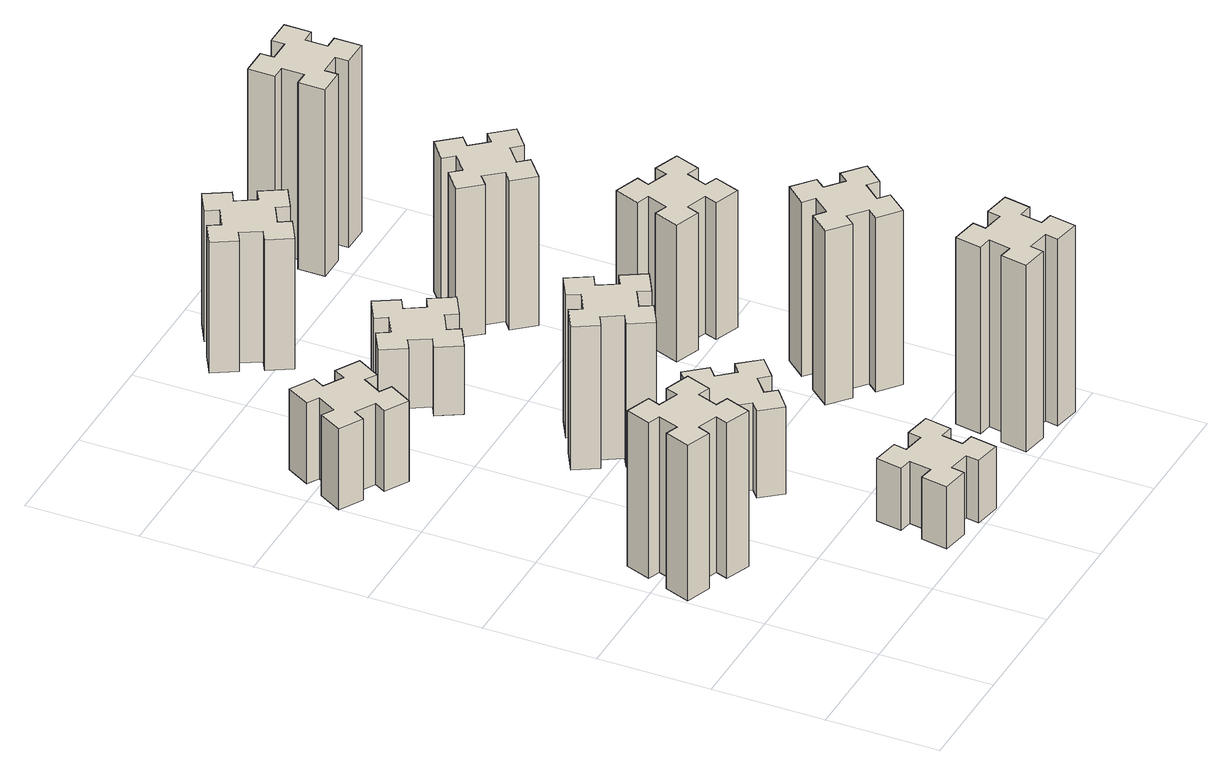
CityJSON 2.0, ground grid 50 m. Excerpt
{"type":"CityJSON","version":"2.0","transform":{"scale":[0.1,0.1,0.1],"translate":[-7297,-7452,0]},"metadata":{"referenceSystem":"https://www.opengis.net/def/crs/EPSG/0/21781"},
"CityObjects":{
"building1":{"type":"Building","attributes":{"class":"1000","function":"1000","usage":"1000","yearOfConstruction":2016,"roofType":"1000","measuredHeight":75,"storeysAboveGround":30,"storeysBelowGround":0},"geometry":[{"type":"Solid","lod":"1","boundaries":[[[[0,1,2,3,4,5,6,7,8,9,10,11,12,13,14,15,16,17,18,19]],[[17,16,20,21]],[[16,15,22,20]],[[15,14,23,22]],[[14,13,24,23]],[[13,12,25,24]],[[12,11,26,25]],[[11,10,27,26]],[[10,9,28,27]],[[9,8,29,28]],[[8,7,30,29]],[[7,6,31,30]],[[6,5,32,31]],[[5,4,33,32]],[[4,3,34,33]],[[3,2,35,34]],[[2,1,36,35]],[[1,0,37,36]],[[0,19,38,37]],[[19,18,39,38]],[[18,17,21,39]],[[24,25,26,27,28,29,30,31,32,33,34,35,36,37,38,39,21,20,22,23]]]]}]},
"building2":{"type":"Building","attributes":{"class":"1000","function":"1000","usage":"1000","yearOfConstruction":2016,"roofType":"1000","measuredHeight":39,"storeysAboveGround":30,"storeysBelowGround":0},"geometry":[{"type":"Solid","lod":"1","boundaries":[[[[40,41,42,43,44,45,46,47,48,49,50,51,52,53,54,55,56,57,58,59]],[[57,56,60,61]],[[56,55,62,60]],[[55,54,63,62]],[[54,53,64,63]],[[53,52,65,64]],[[52,51,66,65]],[[51,50,67,66]],[[50,49,68,67]],[[49,48,69,68]],[[48,47,70,69]],[[47,46,71,70]],[[46,45,72,71]],[[45,44,73,72]],[[44,43,74,73]],[[43,42,75,74]],[[42,41,76,75]],[[41,40,77,76]],[[40,59,78,77]],[[59,58,79,78]],[[58,57,61,79]],[[64,65,66,67,68,69,70,71,72,73,74,75,76,77,78,79,61,60,62,63]]]]}]},
"building3":{"type":"Building","attributes":{"class":"1000","function":"1000","usage":"1000","yearOfConstruction":2016,"roofType":"1000","measuredHeight":30,"storeysAboveGround":30,"storeysBelowGround":0},"geometry":[{"type":"Solid","lod":"1","boundaries":[[[[80,81,82,83,84,85,86,87,88,89,90,91,92,93,94,95,96,97,98,99]],[[97,96,100,101]],[[96,95,102,100]],[[95,94,103,102]],[[94,93,104,103]],[[93,92,105,104]],[[92,91,106,105]],[[91,90,107,106]],[[90,89,108,107]],[[89,88,109,108]],[[88,87,110,109]],[[87,86,111,110]],[[86,85,112,111]],[[85,84,113,112]],[[84,83,114,113]],[[83,82,115,114]],[[82,81,116,115]],[[81,80,117,116]],[[80,99,118,117]],[[99,98,119,118]],[[98,97,101,119]],[[104,105,106,107,108,109,110,111,112,113,114,115,116,117,118,119,101,100,102,103]]]]}]},
"building4":{"type":"Building","attributes":{"class":"1000","function":"1000","usage":"1000","yearOfConstruction":2016,"roofType":"1000","measuredHeight":42,"storeysAboveGround":30,"storeysBelowGround":0},"geometry":[{"type":"Solid","lod":"1","boundaries":[[[[120,121,122,123,124,125,126,127,128,129,130,131,132,133,134,135,136,137,138,139]],[[137,136,140,141]],[[136,135,142,140]],[[135,134,143,142]],[[134,133,144,143]],[[133,132,145,144]],[[132,131,146,145]],[[131,130,147,146]],[[130,129,148,147]],[[129,128,149,148]],[[128,127,150,149]],[[127,126,151,150]],[[126,125,152,151]],[[125,124,153,152]],[[124,123,154,153]],[[123,122,155,154]],[[122,121,156,155]],[[121,120,157,156]],[[120,139,158,157]],[[139,138,159,158]],[[138,137,141,159]],[[144,145,146,147,148,149,150,151,152,153,154,155,156,157,158,159,141,140,142,143]]]]}]},
"building5":{"type":"Building","attributes":{"class":"1000","function":"1000","usage":"1000","yearOfConstruction":2016,"roofType":"1000","measuredHeight":69,"storeysAboveGround":30,"storeysBelowGround":0},"geometry":[{"type":"Solid","lod":"1","boundaries":[[[[160,161,162,163,164,165,166,167,168,169,170,171,172,173,174,175,176,177,178,179]],[[177,176,180,181]],[[176,175,182,180]],[[175,174,183,182]],[[174,173,184,183]],[[173,172,185,184]],[[172,171,186,185]],[[171,170,187,186]],[[170,169,188,187]],[[169,168,189,188]],[[168,167,190,189]],[[167,166,191,190]],[[166,165,192,191]],[[165,164,193,192]],[[164,163,194,193]],[[163,162,195,194]],[[162,161,196,195]],[[161,160,197,196]],[[160,179,198,197]],[[179,178,199,198]],[[178,177,181,199]],[[184,185,186,187,188,189,190,191,192,193,194,195,196,197,198,199,181,180,182,183]]]]}]},
"building6":{"type":"Building","attributes":{"class":"1000","function":"1000","usage":"1000","yearOfConstruction":2016,"roofType":"1000","measuredHeight":33,"storeysAboveGround":30,"storeysBelowGround":0},"geometry":[{"type":"Solid","lod":"1","boundaries":[[[[200,201,202,203,204,205,206,207,208,209,210,211,212,213,214,215,216,217,218,219]],[[217,216,220,221]],[[216,215,222,220]],[[215,214,223,222]],[[214,213,224,223]],[[213,212,225,224]],[[212,211,226,225]],[[211,210,227,226]],[[210,209,228,227]],[[209,208,229,228]],[[208,207,230,229]],[[207,206,231,230]],[[206,205,232,231]],[[205,204,233,232]],[[204,203,234,233]],[[203,202,235,234]],[[202,201,236,235]],[[201,200,237,236]],[[200,219,238,237]],[[219,218,239,238]],[[218,217,221,239]],[[224,225,226,227,228,229,230,231,232,233,234,235,236,237,238,239,221,220,222,223]]]]}]},
"building7":{"type":"Building","attributes":{"class":"1000","function":"1000","usage":"1000","yearOfConstruction":2016,"roofType":"1000","measuredHeight":90,"storeysAboveGround":30,"storeysBelowGround":0},"geometry":[{"type":"Solid","lod":"1","boundaries":[[[[240,241,242,243,244,245,246,247,248,249,250,251,252,253,254,255,256,257,258,259]],[[257,256,260,261]],[[256,255,262,260]],[[255,254,263,262]],[[254,253,264,263]],[[253,252,265,264]],[[252,251,266,265]],[[251,250,267,266]],[[250,249,268,267]],[[249,248,269,268]],[[248,247,270,269]],[[247,246,271,270]],[[246,245,272,271]],[[245,244,273,272]],[[244,243,274,273]],[[243,242,275,274]],[[242,241,276,275]],[[241,240,277,276]],[[240,259,278,277]],[[259,258,279,278]],[[258,257,261,279]],[[264,265,266,267,268,269,270,271,272,273,274,275,276,277,278,279,261,260,262,263]]]]}]},
"building8":{"type":"Building","attributes":{"class":"1000","function":"1000","usage":"1000","yearOfConstruction":2016,"roofType":"1000","measuredHeight":63,"storeysAboveGround":30,"storeysBelowGround":0},"geometry":[{"type":"Solid","lod":"1","boundaries":[[[[280,281,282,283,284,285,286,287,288,289,290,291,292,293,294,295,296,297,298,299]],[[297,296,300,301]],[[296,295,302,300]],[[295,294,303,302]],[[294,293,304,303]],[[293,292,305,304]],[[292,291,306,305]],[[291,290,307,306]],[[290,289,308,307]],[[289,288,309,308]],[[288,287,310,309]],[[287,286,311,310]],[[286,285,312,311]],[[285,284,313,312]],[[284,283,314,313]],[[283,282,315,314]],[[282,281,316,315]],[[281,280,317,316]],[[280,299,318,317]],[[299,298,319,318]],[[298,297,301,319]],[[304,305,306,307,308,309,310,311,312,313,314,315,316,317,318,319,301,300,302,303]]]]}]},
"building9":{"type":"Building","attributes":{"class":"1000","function":"1000","usage":"1000","yearOfConstruction":2016,"roofType":"1000","measuredHeight":84,"storeysAboveGround":30,"storeysBelowGround":0},"geometry":[{"type":"Solid","lod":"1","boundaries":[[[[320,321,322,323,324,325,326,327,328,329,330,331,332,333,334,335,336,337,338,339]],[[337,336,340,341]],[[336,335,342,340]],[[335,334,343,342]],[[334,333,344,343]],[[333,332,345,344]],[[332,331,346,345]],[[331,330,347,346]],[[330,329,348,347]],[[329,328,349,348]],[[328,327,350,349]],[[327,326,351,350]],[[326,325,352,351]],[[325,324,353,352]],[[324,323,354,353]],[[323,322,355,354]],[[322,321,356,355]],[[321,320,357,356]],[[320,339,358,357]],[[339,338,359,358]],[[338,337,341,359]],[[344,345,346,347,348,349,350,351,352,353,354,355,356,357,358,359,341,340,342,343]]]]}]},
"building10":{"type":"Building","attributes":{"class":"1000","function":"1000","usage":"1000","yearOfConstruction":2016,"roofType":"1000","measuredHeight":66,"storeysAboveGround":30,"storeysBelowGround":0},"geometry":[{"type":"Solid","lod":"1","boundaries":[[[[360,361,362,363,364,365,366,367,368,369,370,371,372,373,374,375,376,377,378,379]],[[377,376,380,381]],[[376,375,382,380]],[[375,374,383,382]],[[374,373,384,383]],[[373,372,385,384]],[[372,371,386,385]],[[371,370,387,386]],[[370,369,388,387]],[[369,368,389,388]],[[368,367,390,389]],[[367,366,391,390]],[[366,365,392,391]],[[365,364,393,392]],[[364,363,394,393]],[[363,362,395,394]],[[362,361,396,395]],[[361,360,397,396]],[[360,379,398,397]],[[379,378,399,398]],[[378,377,381,399]],[[384,385,386,387,388,389,390,391,392,393,394,395,396,397,398,399,381,380,382,383]]]]}]},
"building11":{"type":"Building","attributes":{"class":"1000","function":"1000","usage":"1000","yearOfConstruction":2016,"roofType":"1000","measuredHeight":72,"storeysAboveGround":30,"storeysBelowGround":0},"geometry":[{"type":"Solid","lod":"1","boundaries":[[[[400,401,402,403,404,405,406,407,408,409,410,411,412,413,414,415,416,417,418,419]],[[417,416,420,421]],[[416,415,422,420]],[[415,414,423,422]],[[414,413,424,423]],[[413,412,425,424]],[[412,411,426,425]],[[411,410,427,426]],[[410,409,428,427]],[[409,408,429,428]],[[408,407,430,429]],[[407,406,431,430]],[[406,405,432,431]],[[405,404,433,432]],[[404,403,434,433]],[[403,402,435,434]],[[402,401,436,435]],[[401,400,437,436]],[[400,419,438,437]],[[419,418,439,438]],[[418,417,421,439]],[[424,425,426,427,428,429,430,431,432,433,434,435,436,437,438,439,421,420,422,423]]]]}]},
"building12":{"type":"Building","attributes":{"class":"1000","function":"1000","usage":"1000","yearOfConstruction":2016,"roofType":"1000","measuredHeight":90,"storeysAboveGround":30,"storeysBelowGround":0},"geometry":[{"type":"Solid","lod":"1","boundaries":[[[[440,441,442,443,444,445,446,447,448,449,450,451,452,453,454,455,456,457,458,459]],[[457,456,460,461]],[[456,455,462,460]],[[455,454,463,462]],[[454,453,464,463]],[[453,452,465,464]],[[452,451,466,465]],[[451,450,467,466]],[[450,449,468,467]],[[449,448,469,468]],[[448,447,470,469]],[[447,446,471,470]],[[446,445,472,471]],[[445,444,473,472]],[[444,443,474,473]],[[443,442,475,474]],[[442,441,476,475]],[[441,440,477,476]],[[440,459,478,477]],[[459,458,479,478]],[[458,457,461,479]],[[464,465,466,467,468,469,470,471,472,473,474,475,476,477,478,479,461,460,462,463]]]]}]}
},
"vertices":[
[149,1030,0],[115,936,0],[59,957,0],[17,844,0],[130,803,0],[151,859,0],[245,825,0],[224,769,0],[337,727,0],[378,840,0],[322,861,0],[356,955,0],[412,934,0],[453,1047,0],[340,1088,0],[320,1032,0],[226,1066,0],[247,1122,0],[134,1163,0],[93,1050,0],[226,1066,750],[247,1122,750],[320,1032,750],[340,1088,750],[453,1047,750],[412,934,750],[356,955,750],[322,861,750],[378,840,750],[337,727,750],[224,769,750],[245,825,750],[151,859,750],[130,803,750],[17,844,750],[59,957,750],[115,936,750],[149,1030,750],[93,1050,750],[134,1163,750],
[306,2327,0],[356,2414,0],[408,2384,0],[468,2488,0],[364,2548,0],[334,2496,0],[247,2546,0],[277,2598,0],[173,2658,0],[113,2554,0],[165,2524,0],[115,2437,0],[63,2467,0],[3,2363,0],[107,2303,0],[137,2355,0],[224,2305,0],[194,2253,0],[298,2193,0],[358,2297,0],[224,2305,390],[194,2253,390],[137,2355,390],[107,2303,390],[3,2363,390],[63,2467,390],[115,2437,390],[165,2524,390],[113,2554,390],[173,2658,390],[277,2598,390],[247,2546,390],[334,2496,390],[364,2548,390],[468,2488,390],[408,2384,390],[356,2414,390],[306,2327,390],[358,2297,390],[298,2193,390],
[876,274,0],[858,175,0],[799,186,0],[778,67,0],[897,47,0],[907,106,0],[1005,88,0],[995,29,0],[1113,8,0],[1134,127,0],[1075,137,0],[1092,235,0],[1151,225,0],[1172,343,0],[1054,364,0],[1044,305,0],[945,322,0],[956,381,0],[837,402,0],[817,284,0],[945,322,300],[956,381,300],[1044,305,300],[1054,364,300],[1172,343,300],[1151,225,300],[1092,235,300],[1075,137,300],[1134,127,300],[1113,8,300],[995,29,300],[1005,88,300],[907,106,300],[897,47,300],[778,67,300],[799,186,300],[858,175,300],[876,274,300],[817,284,300],[837,402,300],
[843,1162,0],[766,1097,0],[728,1143,0],[636,1066,0],[713,974,0],[759,1013,0],[823,936,0],[777,898,0],[854,806,0],[946,883,0],[908,929,0],[984,993,0],[1023,947,0],[1115,1024,0],[1038,1116,0],[992,1078,0],[927,1154,0],[973,1193,0],[896,1285,0],[804,1208,0],[927,1154,420],[973,1193,420],[992,1078,420],[1038,1116,420],[1115,1024,420],[1023,947,420],[984,993,420],[908,929,420],[946,883,420],[854,806,420],[777,898,420],[823,936,420],[759,1013,420],[713,974,420],[636,1066,420],[728,1143,420],[766,1097,420],[843,1162,420],[804,1208,420],[896,1285,420],
[755,1574,0],[805,1487,0],[753,1457,0],[813,1353,0],[917,1413,0],[887,1465,0],[974,1515,0],[1004,1463,0],[1108,1523,0],[1048,1627,0],[996,1597,0],[946,1684,0],[998,1714,0],[938,1818,0],[834,1758,0],[864,1706,0],[777,1656,0],[747,1708,0],[643,1648,0],[703,1544,0],[777,1656,690],[747,1708,690],[864,1706,690],[834,1758,690],[938,1818,690],[998,1714,690],[946,1684,690],[996,1597,690],[1048,1627,690],[1108,1523,690],[1004,1463,690],[974,1515,690],[887,1465,690],[917,1413,690],[813,1353,690],[753,1457,690],[805,1487,690],[755,1574,690],[703,1544,690],[643,1648,690],
[755,2414,0],[805,2327,0],[753,2297,0],[813,2193,0],[917,2253,0],[887,2305,0],[974,2355,0],[1004,2303,0],[1108,2363,0],[1048,2467,0],[996,2437,0],[946,2524,0],[998,2554,0],[938,2658,0],[834,2598,0],[864,2546,0],[777,2496,0],[747,2548,0],[643,2488,0],[703,2384,0],[777,2496,330],[747,2548,330],[864,2546,330],[834,2598,330],[938,2658,330],[998,2554,330],[946,2524,330],[996,2437,330],[1048,2467,330],[1108,2363,330],[1004,2303,330],[974,2355,330],[887,2305,330],[917,2253,330],[813,2193,330],[753,2297,330],[805,2327,330],[755,2414,330],[703,2384,330],[643,2488,330],
[1784,305,0],[1685,322,0],[1696,381,0],[1577,402,0],[1557,284,0],[1616,274,0],[1598,175,0],[1539,186,0],[1518,67,0],[1637,47,0],[1647,106,0],[1745,88,0],[1735,29,0],[1853,8,0],[1874,127,0],[1815,137,0],[1832,235,0],[1891,225,0],[1912,343,0],[1794,364,0],[1832,235,900],[1891,225,900],[1815,137,900],[1874,127,900],[1853,8,900],[1735,29,900],[1745,88,900],[1647,106,900],[1637,47,900],[1518,67,900],[1539,186,900],[1598,175,900],[1616,274,900],[1557,284,900],[1577,402,900],[1696,381,900],[1685,322,900],[1784,305,900],[1794,364,900],[1912,343,900],
[996,3177,0],[946,3264,0],[998,3294,0],[938,3398,0],[834,3338,0],[864,3286,0],[777,3236,0],[747,3288,0],[643,3228,0],[703,3124,0],[755,3154,0],[805,3067,0],[753,3037,0],[813,2933,0],[917,2993,0],[887,3045,0],[974,3095,0],[1004,3043,0],[1108,3103,0],[1048,3207,0],[974,3095,630],[1004,3043,630],[887,3045,630],[917,2993,630],[813,2933,630],[753,3037,630],[805,3067,630],[755,3154,630],[703,3124,630],[643,3228,630],[747,3288,630],[777,3236,630],[864,3286,630],[834,3338,630],[938,3398,630],[998,3294,630],[946,3264,630],[996,3177,630],[1048,3207,630],[1108,3103,630],
[1767,836,0],[1832,913,0],[1878,874,0],[1955,966,0],[1863,1043,0],[1824,997,0],[1748,1062,0],[1786,1108,0],[1694,1185,0],[1617,1093,0],[1663,1054,0],[1599,978,0],[1553,1016,0],[1476,924,0],[1568,847,0],[1606,893,0],[1683,829,0],[1644,783,0],[1736,706,0],[1813,798,0],[1683,829,840],[1644,783,840],[1606,893,840],[1568,847,840],[1476,924,840],[1553,1016,840],[1599,978,840],[1663,1054,840],[1617,1093,840],[1694,1185,840],[1786,1108,840],[1748,1062,840],[1824,997,840],[1863,1043,840],[1955,966,840],[1878,874,840],[1832,913,840],[1767,836,840],[1813,798,840],[1736,706,840],
[1800,1772,0],[1706,1806,0],[1727,1862,0],[1614,1903,0],[1573,1790,0],[1629,1770,0],[1595,1676,0],[1539,1697,0],[1497,1584,0],[1610,1543,0],[1631,1599,0],[1725,1565,0],[1704,1509,0],[1817,1467,0],[1858,1580,0],[1802,1601,0],[1836,1695,0],[1892,1674,0],[1933,1787,0],[1820,1828,0],[1836,1695,660],[1892,1674,660],[1802,1601,660],[1858,1580,660],[1817,1467,660],[1704,1509,660],[1725,1565,660],[1631,1599,660],[1610,1543,660],[1497,1584,660],[1539,1697,660],[1595,1676,660],[1629,1770,660],[1573,1790,660],[1614,1903,660],[1727,1862,660],[1706,1806,660],[1800,1772,660],[1820,1828,660],[1933,1787,660],
[1399,2393,0],[1463,2316,0],[1417,2278,0],[1494,2186,0],[1586,2263,0],[1548,2309,0],[1624,2373,0],[1663,2327,0],[1755,2404,0],[1678,2496,0],[1632,2458,0],[1567,2534,0],[1613,2573,0],[1536,2665,0],[1444,2588,0],[1483,2542,0],[1406,2477,0],[1368,2523,0],[1276,2446,0],[1353,2354,0],[1406,2477,720],[1368,2523,720],[1483,2542,720],[1444,2588,720],[1536,2665,720],[1613,2573,720],[1567,2534,720],[1632,2458,720],[1678,2496,720],[1755,2404,720],[1663,2327,720],[1624,2373,720],[1548,2309,720],[1586,2263,720],[1494,2186,720],[1417,2278,720],[1463,2316,720],[1399,2393,720],[1353,2354,720],[1276,2446,720],
[1565,3155,0],[1665,3155,0],[1665,3095,0],[1785,3095,0],[1785,3215,0],[1725,3215,0],[1725,3315,0],[1785,3315,0],[1785,3435,0],[1665,3435,0],[1665,3375,0],[1565,3375,0],[1565,3435,0],[1445,3435,0],[1445,3315,0],[1505,3315,0],[1505,3215,0],[1445,3215,0],[1445,3095,0],[1565,3095,0],[1505,3215,900],[1445,3215,900],[1505,3315,900],[1445,3315,900],[1445,3435,900],[1565,3435,900],[1565,3375,900],[1665,3375,900],[1665,3435,900],[1785,3435,900],[1785,3315,900],[1725,3315,900],[1725,3215,900],[1785,3215,900],[1785,3095,900],[1665,3095,900],[1665,3155,900],[1565,3155,900],[1565,3095,900],[1445,3095,900]
]}
